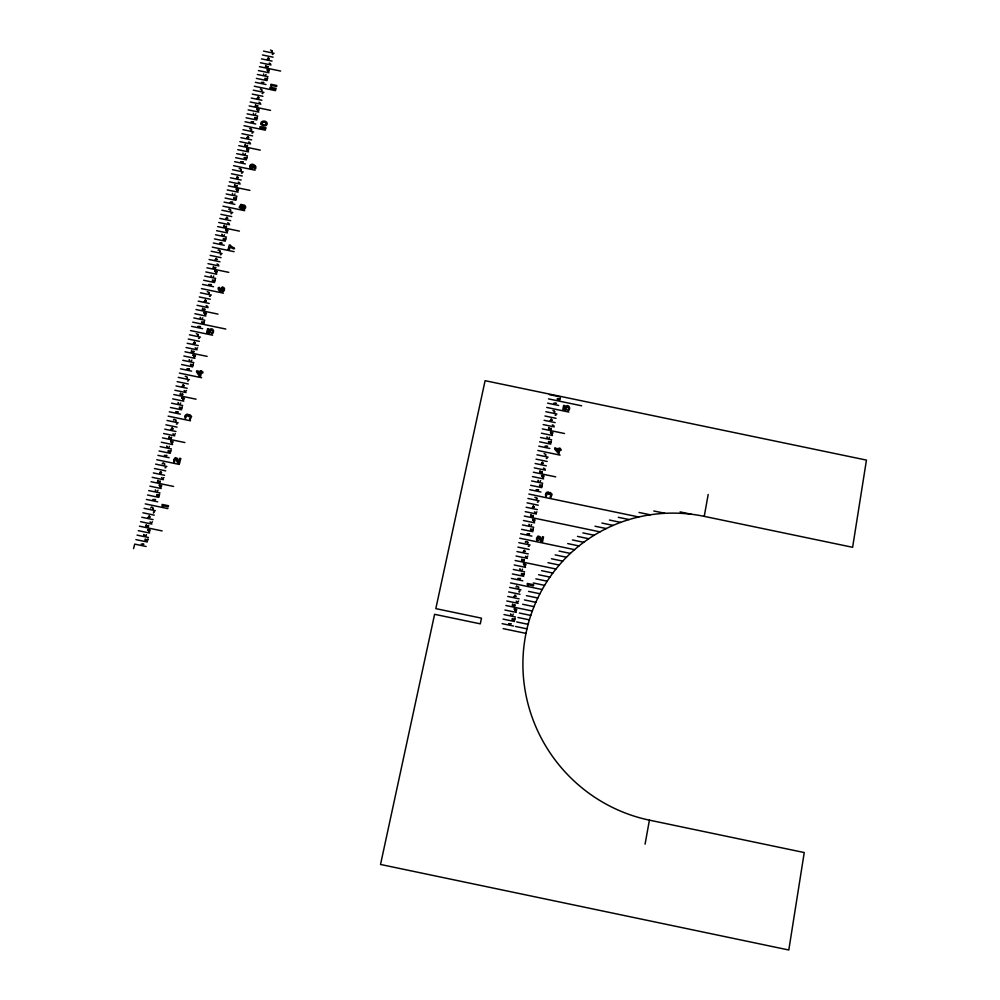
<?xml version="1.0" encoding="UTF-8"?>
<svg xmlns="http://www.w3.org/2000/svg" width="1000" height="1000" viewBox="0 0 1000 1000"><rect width="100%" height="100%" fill="white"/><g stroke="black" fill="none" stroke-linecap="round" stroke-linejoin="round"><path stroke-width="1.5" d="M204.55 309.075L204.45 310.312L205.012 309.15M513.263 614.075L512.8 615.138M522.513 569.113L522.05 570.025M519.163 592.238L519.288 591.613M531.638 524.562L531.163 525.513M146.45 534.725L145.925 535.712M247.125 145.287L247.05 146.438L247.562 145.512M236.675 185.487L236.588 186.663L237.125 185.662M518.6 601L517.688 602.112L516.138 601.15M215.85 267.512L215.325 268.562L215.387 267.362M527.788 556.125L526.912 557.175L525.388 556.312M516.1 587.137L516.425 586.337M540.65 480.65L540.175 481.538M226.55 226.312L226.012 227.375L226.1 226.163M158.025 490.213L157.487 491.188M536.862 511.8L536.438 512.625M169.438 446.3L168.938 447.188M525.3 542.337L525.575 541.65M549.55 437.262L549.087 438.113M152.475 521.788L151.475 522.863L150.013 521.95M163.975 477.525L162.987 478.488L161.513 477.537M150.662 508.038L151.65 506.987L153.138 507.95A1.863 1.775 -27.5 0 1 153.15 509L152.713 508.862M180.712 402.975L180.225 403.762M175.35 433.675L174.425 434.663L172.938 433.812M162.162 463.812L163.175 462.8L164.625 463.75A1.85 1.75 -24 0 1 164.638 464.787L164.2 464.65M191.863 360.062L191.325 360.913M186.55 390.513L185.512 391.4L184.137 390.475M253.388 113.275L253.575 114.138M645.075 844.15L649.412 820.15A156.675 152.425 53 0 1 525.363 636.625A156.675 152.425 53 0 1 704.237 516.362L852.625 547.3L866.45 460.1L485.1 380.688L435.825 608.625L481.475 618.162L480.288 623.85L434.6 614.312L380.525 864.463L788.8 950L804.25 852.55L649.412 820.15M704.237 516.362L708.188 494.462M257.875 105.838L257.4 106.688L257.45 105.538M197.625 347.825L196.637 348.675L195.263 347.8M173.525 420.125L173.875 419.45M564.75 405.637C564.2 414.438 564.812 402.475 568.987 406.425C570.388 407.887 569.275 411.662 567.55 410.175C569.312 408.675 568.15 406 566.75 407M549.163 494.5C547.137 492.625 547.1 494 546.112 496.45A3.25 3.175 17.7 0 1 545.575 494M508.6 623.625L511.213 623.8L509.162 624.15M517.888 578.413L520.487 578.575L518.438 578.938M527.05 533.763L529.637 533.938L527.612 534.275M536.112 489.688L538.688 489.85L536.663 490.2M545.05 446.15L547.6 446.325L545.6 446.662M553.875 403.175L556.425 403.338L554.425 403.675M512.825 605.3L512.638 603.95L512.288 605.638L513.675 605.538M514.8 595.675L514.062 597.013L514.938 595.062M522.062 560.312L521.875 558.975L521.538 560.638L522.913 560.55M524.012 550.812L523.275 552.137L524.15 550.212M531.188 515.9L531 514.575L530.662 516.225L532.025 516.125M533.112 506.512L532.388 507.825L533.237 505.925M540.188 472.038L540 470.737L539.663 472.362L541.025 472.275M542.1 462.775L541.375 464.062L542.225 462.188M549.087 428.738L548.888 427.45L548.562 429.05L549.913 428.963M550.962 419.588L550.25 420.85L551.087 419M518.175 587.987L518.638 588.088A1.825 1.812 21.8 0 0 518.6 587L516.575 586.2M527.362 543.175L527.812 543.325A1.812 1.787 17.6 0 0 527.775 542.25M536.425 498.988L536.875 499.125A1.8 1.762 15.7 0 0 536.838 498.075M545.375 455.387L545.825 455.475A1.8 1.75 14.7 0 0 545.775 454.438L544.125 453.525M554.212 412.238L554.663 412.375A1.787 1.725 14.1 0 0 554.612 411.35M514.25 619.763L515.013 618.362L514.6 620.413A1.6 1.587 31.8 0 1 513.875 620.075L513.362 619.113M523.5 574.6L524.25 573.225L523.837 575.237A1.587 1.575 21.3 0 1 523.125 574.9L522.612 573.95M532.625 530.013L533.375 528.65L532.962 530.638A1.575 1.55 17.8 0 1 532.25 530.312L531.725 529.2M541.638 485.988L542.388 484.637L541.975 486.613A1.575 1.538 16 0 1 541.263 486.275L540.725 485.05M550.538 442.5L551.275 441.175L550.875 443.125A1.562 1.512 15 0 1 550.175 442.8L549.637 441.637M559.325 399.575L560.062 398.263L559.663 400.188M268.075 66.612L267.575 67.45L267.663 66.325M202.838 317.838L202.375 318.525M213.713 276L213.2 276.737M263.625 73.938L263.812 74.787M522 573.538L521.65 574.788A1.65 1.625 21 0 1 521.475 573.65L521.562 573.375M208.762 328.85C207.775 337.375 209.137 325.613 213.025 329.663C214.35 331.213 212.938 334.8 211.363 333.338C213.113 331.8 212.338 329.212 210.688 330.213M188.612 416.613C186.625 414.75 186.537 416.1 185.438 418.525A3.287 3.125 -19.8 0 1 185.025 416.1M141.263 544.087L143.9 544.263L141.8 544.612M152.887 499.438L155.512 499.613L153.425 499.963M164.363 455.35L166.962 455.525L164.9 455.863M175.688 411.825L178.275 412L176.225 412.325M186.875 368.837L189.45 369.012L187.4 369.338M197.925 326.388L200.475 326.562L198.45 326.875M208.837 284.462L211.375 284.637L209.363 284.95M219.613 243.05L222.138 243.225L219.788 243.463M230.263 202.138L232.763 202.325L230.425 202.55M240.775 161.737L243.263 161.912L240.95 162.138M251.163 121.812L253.637 121.988L251.337 122.225M261.425 82.375L263.888 82.55L261.6 82.775M146.45 526L146.325 524.663L145.887 526.325L147.3 526.225M148.925 516.487L148.1 517.812L149.088 515.887M158 481.575L157.875 480.25L157.45 481.9L158.85 481.8M160.45 472.188L159.637 473.488L160.613 471.587M169.412 437.713L169.288 436.4L168.875 438.025L170.25 437.938M171.825 428.438L171.025 429.725L171.988 427.863M180.688 394.4L180.562 393.113L180.138 394.712L181.525 394.625M183.062 385.25L182.275 386.525L183.225 384.675M191.812 351.637L191.688 350.363L191.275 351.938L192.638 351.863M194.163 342.6L193.375 343.85L194.325 342.025M202.8 309.4L202.675 308.137L202.262 309.7L203.625 309.613M205.125 300.475L204.35 301.712L205.275 299.9M213.65 267.675L213.525 266.438L213.125 267.975L214.475 267.9M215.95 258.863L215.175 260.087L216.1 258.3M224.375 226.475L224.25 225.25L223.85 226.775L225.188 226.688M226.637 217.763L225.875 218.975L226.8 217.213M234.963 185.775L234.838 184.562L234.438 186.062L235.775 185.987M237.2 177.175L236.45 178.363L237.35 176.625M245.425 145.562L245.3 144.362L244.913 145.85L246.238 145.775M247.638 137.062L246.887 138.238L247.787 136.525M255.763 105.838L255.662 104.663L255.25 106.125L256.562 106.05M257.95 97.438L257.2 98.6L258.1 96.912M265.975 66.588L265.837 65.412L265.462 66.862L266.775 66.8M268.137 58.288L267.4 59.438L268.275 57.763M175.55 421.012L175.987 421.15A1.825 1.737 -20.7 0 0 176 420.112L174.037 419.325M197.812 335.35L198.25 335.487A1.8 1.7 -15.1 0 0 198.263 334.475L196.312 333.713M208.725 293.363L209.175 293.45A1.787 1.675 -12.7 0 0 209.175 292.45L207.25 291.688M219.513 251.838L219.963 251.938A1.775 1.663 -10.7 0 0 219.963 250.938M230.175 210.825L230.613 210.925A1.762 1.638 -8.9 0 0 230.625 209.95M240.712 170.325L241.15 170.413A1.75 1.625 -7.3 0 0 241.15 169.45M251.112 130.3L251.55 130.387A1.737 1.6 -5.9 0 0 251.55 129.438M261.388 90.763L261.825 90.85A1.725 1.587 -4.7 0 0 261.812 89.9M271.537 51.688L271.975 51.775A1.713 1.562 -3.6 0 0 271.962 50.85M147.162 540.288L148 538.913L147.475 540.925A1.638 1.55 -30 0 1 146.762 540.588L146.275 539.462M158.737 495.688L159.562 494.325L159.05 496.325A1.613 1.538 -26.3 0 1 158.338 495.988L157.85 494.75M170.162 451.65L170.987 450.312L170.475 452.287A1.6 1.525 -22.8 0 1 169.775 451.95L169.3 450.85M181.45 408.175L182.262 406.85L181.762 408.8A1.587 1.512 -19.5 0 1 181.062 408.462L180.588 407.337M192.6 365.238L193.4 363.925L192.9 365.85M203.6 322.837L204.4 321.55L203.912 323.45M214.475 280.963L215.263 279.688L214.775 281.562M225.2 239.6L225.987 238.337L225.512 240.188M235.812 198.738L236.588 197.5L236.112 199.325M246.287 158.375L247.062 157.15L246.588 158.963M256.637 118.5L257.4 117.287L256.938 119.075M266.863 79.112L267.625 77.912L267.162 79.675M133.55 548.6L134.725 544.1L146.113 546.487M548.6 441.4L548.575 441.5A1.613 1.562 14.9 0 0 548.725 442.675L549.087 442.362M254.75 117.638L254.75 117.613A1.562 1.438 -5.4 0 0 254.875 118.65L255.275 118.45M244.387 157.513L244.4 157.463A1.575 1.45 -6.7 0 0 244.513 158.525L244.913 158.325M233.9 197.862L233.925 197.787A1.587 1.475 -8.2 0 0 234.025 198.9L234.425 198.688M212.537 280.062L212.575 279.938A1.613 1.512 -11.9 0 0 212.662 281.125L213.05 280.863M266.075 74.45L265.637 75.088M255.85 113.825L255.375 114.475M245.5 153.637L245.025 154.3M235.025 193.95L234.537 194.613M224.425 234.75L223.962 235.4M539.7 484.85L539.675 484.95A1.625 1.587 15.9 0 0 539.812 486.163L540.15 485.788M223.312 238.612L223.287 238.688A1.587 1.487 -9.9 0 0 223.4 239.762L223.812 239.537M557.4 398.5L557.388 398.525A1.6 1.55 14.3 0 0 557.525 399.738L557.888 399.425M179.562 407.025L179.525 407.125A1.65 1.562 -19.6 0 0 179.6 408.35M201.7 321.788L201.7 321.812A1.613 1.525 -14.2 0 0 201.775 323L202.162 322.713M168.275 450.475L168.188 450.725A1.663 1.575 -22.8 0 0 168.3 451.838L168.663 451.463M530.688 528.812L530.638 528.987A1.638 1.6 17.6 0 0 530.788 530.2L531.1 529.75M512.737 618.688L512.4 619.95A1.65 1.65 31.5 0 1 512.225 618.8L512.312 618.5M190.712 364.125L190.65 364.3A1.625 1.538 -16.7 0 0 190.763 365.412L191.137 365.112M145.287 539.012L145.175 539.312A1.688 1.613 -30.1 0 0 145.275 540.475L145.612 540.025M156.862 494.45L156.788 494.613A1.675 1.587 -26.3 0 0 156.862 495.875L157.225 495.5M565.938 409.738L566.225 409.175A2.963 2.85 15.7 0 1 566.562 406.962M565.75 410.125L562.85 409.387L563.663 405.4L564.538 405.6M153.663 512.463L153.475 513.112M210.075 332.337L209.587 333.212L206.65 332.55L207.675 328.612L208.487 328.787M145.75 535.262L145.625 535.9M549.438 493.9C552.75 493.038 549.15 497.4 550.525 497.512M188.912 416.012C192.25 415.075 188.538 419.55 189.825 419.575M551.013 497.175L552.1 494.263L550.212 492.463M525.75 541.475L527.737 542.263M511.188 614.562L510.812 614.837A1.312 1.312 28.3 0 1 510.6 613.837M534.825 497.3L536.8 498.088M520.45 569.462L520.075 569.738A1.312 1.288 19.7 0 1 519.862 568.737M529.6 524.938L529.225 525.2A1.3 1.275 16.8 0 1 529.012 524.212M538.625 480.962L538.25 481.225A1.288 1.262 15.3 0 1 538.038 480.25M547.537 437.55L547.163 437.8A1.288 1.25 14.5 0 1 546.95 436.85M519.1 591.125L520.025 591.075M528.275 546.325L529.175 546.263M190.212 419.338L191.588 416.438L189.75 414.6M144.338 535.15L143.938 535.413A1.338 1.275 -29.7 0 1 143.775 534.425M537.337 502.088L538.225 502.025M155.925 490.613L155.525 490.875A1.325 1.262 -26 0 1 155.363 489.888M546.287 458.413L547.15 458.338M185.225 376.262L187.162 377.038A1.812 1.713 -17.7 0 1 187.175 378.05M167.362 446.637L166.975 446.9A1.312 1.25 -22.6 0 1 166.812 445.925M555.125 415.275L555.988 415.2M178.663 403.212L178.275 403.475A1.312 1.238 -19.4 0 1 178.1 402.512M189.812 360.337L189.425 360.588A1.3 1.225 -16.6 0 1 189.262 359.637M200.825 317.987L200.45 318.238A1.288 1.212 -14 0 1 200.275 317.3M222.312 234.95L222.1 235.087A1.262 1.188 -9.9 0 1 221.912 234.188M153.488 512.013L154.388 511.938M164.975 467.762L165.85 467.688M176.312 424.087L177.188 424.012M187.512 380.95L188.363 380.863M198.575 338.35L199.425 338.275M209.5 296.275L210.338 296.2M220.3 254.725L221.1 254.65M230.95 213.688L231.75 213.6M241.488 173.137L242.25 173.05M251.887 133.088L252.65 133M262.162 93.513L262.925 93.425M272.312 54.413L273.05 54.325M537.95 540.312L537.062 540.812A4.1 4.025 20.3 0 1 536.625 538L538.088 536.025L540.212 536.862A3.013 2.963 19.5 0 1 540.375 537.275L540.375 537.3A3.688 3.625 19.4 0 1 540.487 537.913L540.575 538.612M265.5 79.05L265.113 79.25A1.55 1.425 -4.2 0 1 264.988 78.25M189.25 414.663L188.425 415.087A3.262 3.1 -20 0 0 187.862 414.575M549.65 492.537L548.962 492.912A3.225 3.15 17.3 0 0 548.312 492.438M536.1 512.788L534.438 511.863M240.787 204.613L239.188 207.262L241.012 208.85A2.675 2.487 -8.2 0 0 241.637 208.6M207.775 306.462L206.213 305.613M545.087 468.975L543.438 468.1M218.562 264.788L217.037 263.95M553.9 425.712L552.325 424.888M552.962 410.45L554.575 411.362M229.2 223.637L227.725 222.75M239.775 182.963L238.287 182.087M250.15 142.8L248.713 141.925M260.425 103.112L259.025 102.25M270.613 63.9L269.212 63.05M270.512 50L271.938 50.862M162.787 506.525L163.512 505.825L168.238 506.85L168.525 505.75L162.188 504.425L161.95 505.325A1.725 1.65 -27.1 0 1 162.413 506.45L162.5 506.475M528.112 585.575L528.737 584.85L533.475 585.875L533.7 584.763L527.35 583.438L527.175 584.338A1.7 1.688 24.2 0 1 527.675 585.487L527.95 585.538M263.488 51.1L274.088 53.288M262.475 54.975L273.075 57.175M261.462 58.875L272.062 61.075M260.45 62.763L271.05 64.963M259.425 66.662L280.663 71.075M258.4 70.575L269.025 72.775M257.387 74.475L268.012 76.688M256.363 78.388L267 80.6M255.338 82.312L265.988 84.525M254.312 86.237L275.613 90.662M253.287 90.162L263.938 92.375M252.262 94.1L262.925 96.312M251.238 98.038L261.9 100.25M250.2 101.975L260.875 104.188M249.175 105.925L270.538 110.363M248.137 109.875L258.825 112.1M247.113 113.837L257.8 116.05M246.075 117.788L256.775 120.013M245.037 121.762L255.738 123.987M244 125.725L265.425 130.188M242.963 129.7L253.675 131.938M241.925 133.688L252.65 135.912M240.875 137.675L251.612 139.9M239.838 141.662L250.575 143.887M238.8 145.662L260.287 150.125M237.75 149.662L248.5 151.888M236.7 153.663L247.463 155.9M235.662 157.675L246.425 159.913M234.613 161.688L245.375 163.925M233.562 165.7L255.113 170.188M232.512 169.725L243.287 171.975M231.45 173.762L242.25 176M230.4 177.787L241.2 180.037M229.35 181.825L240.15 184.075M228.287 185.875L249.913 190.375M227.237 189.925L238.05 192.175M226.175 193.975L237 196.225M225.113 198.038L235.95 200.287M224.05 202.1L234.887 204.35M222.987 206.163L244.675 210.675M221.925 210.238L232.775 212.5M220.863 214.325L231.713 216.575M219.8 218.4L230.662 220.662M218.725 222.488L229.6 224.75M217.662 226.588L239.412 231.112M216.588 230.688L227.475 232.95M215.512 234.788L226.4 237.05M214.438 238.9L225.338 241.163M230.438 245.15L229.325 244.9L228.125 249.575L229.2 249.788L230.413 246.887M213.363 243.012L224.275 245.275M212.288 247.125L234.112 251.675M211.213 251.25L222.125 253.525M210.138 255.387L221.062 257.65M209.062 259.513L219.988 261.788M207.975 263.65L218.912 265.938M206.887 267.8L228.775 272.35M205.812 271.95L216.762 274.225M204.725 276.1L215.675 278.387M203.637 280.262L214.6 282.55M202.55 284.425L213.525 286.712M201.462 288.6L223.412 293.163M200.375 292.775L211.35 295.062M199.275 296.95L210.275 299.237M198.188 301.137L209.188 303.425M197.087 305.325L208.1 307.625M196 309.525L218.012 314.113M194.9 313.725L205.912 316.025M193.8 317.938L204.825 320.225M549.362 394.625L560.413 396.925M192.7 322.15L225.8 329.038M548.488 398.888L581.65 405.8M191.6 326.362L202.638 328.663M547.6 403.162L558.663 405.462M190.5 330.588L212.587 335.188M546.725 407.438L568.862 412.05M189.387 334.812L200.438 337.113M545.837 411.712L556.912 414.025M188.287 339.038L199.35 341.35M544.95 416L556.038 418.312M187.175 343.275L198.25 345.588M544.075 420.288L555.163 422.6M186.075 347.525L197.138 349.825M543.188 424.588L554.275 426.9M184.963 351.775L207.125 356.388M542.3 428.888L564.5 433.512M183.85 356.025L194.938 358.338M541.413 433.2L552.513 435.513M182.738 360.288L193.825 362.6M540.513 437.512L551.638 439.825M181.625 364.55L192.725 366.863M539.625 441.825L550.75 444.15M180.512 368.812L191.612 371.138M538.737 446.15L549.862 448.475M179.387 373.1L201.625 377.725M537.837 450.475L560.112 455.125M178.275 377.375L189.4 379.688M536.95 454.812L548.088 457.137M177.15 381.662L188.287 383.975M536.05 459.15L547.2 461.475M176.038 385.95L187.162 388.275M535.15 463.5L546.312 465.825M174.913 390.25L186.05 392.575M534.263 467.85L545.425 470.175M173.787 394.55L196.088 399.2M533.362 472.212L555.7 476.863M172.662 398.862L183.812 401.188M532.463 476.575L543.638 478.9M171.537 403.175L182.7 405.5M531.562 480.938L542.737 483.263M680.075 511.9L691.263 514.237M170.413 407.488L181.575 409.812M530.65 485.312L541.85 487.638M653.787 510.988L665 513.312M169.275 411.812L180.45 414.137M529.75 489.688L540.95 492.025M639.012 512.463L650.212 514.8M168.15 416.138L190.512 420.8M528.85 494.075L638.75 516.987M167.013 420.475L178.212 422.812M527.938 498.462L539.15 500.8M618.325 517.312L629.1 519.55M165.888 424.812L177.075 427.15M527.038 502.85L538.25 505.2M609.438 520.037L620.662 522.375M164.75 429.162L175.95 431.5M526.125 507.25L537.35 509.6M601.888 523.05L613.112 525.4M163.612 433.512L174.825 435.85M525.212 511.662L536.45 514M595.025 526.225L606.263 528.562M162.475 437.875L184.913 442.55M524.312 516.075L599.975 531.85M161.337 442.238L172.562 444.575M523.4 520.487L534.65 522.837M582.9 532.9L594.163 535.25M160.188 446.6L171.425 448.938M522.487 524.913L533.737 527.263M577.5 536.388L588.75 538.737M159.05 450.975L170.287 453.312M521.575 529.338L532.837 531.688M572.45 539.95L583.713 542.3M157.912 455.35L169.15 457.7M520.65 533.775L531.925 536.125M567.712 543.587L578.987 545.95M156.762 459.738L179.275 464.425M519.738 538.212L574.55 549.65M155.612 464.125L166.875 466.475M518.825 542.663L530.112 545.013M559.087 551.062L570.375 553.413M154.462 468.525L165.738 470.875M517.9 547.112L529.2 549.462M555.15 554.888L566.45 557.238M153.312 472.925L164.6 475.275M516.987 551.562L528.288 553.925M551.45 558.763L562.75 561.112M152.162 477.325L163.45 479.688M516.062 556.025L527.375 558.387M547.95 562.688L559.263 565.05M151.012 481.737L173.6 486.45M515.138 560.5L555.962 569.012M149.863 486.163L161.163 488.512M514.212 564.975L525.538 567.337M541.538 570.675L552.863 573.038M148.7 490.588L160.012 492.938M513.288 569.45L524.625 571.812M538.612 574.738L549.938 577.1M147.55 495.012L158.863 497.375M512.362 573.938L523.7 576.3M535.85 578.837L547.188 581.2M146.387 499.45L157.713 501.812M511.438 578.425L522.788 580.8M533.263 582.987L544.6 585.35M145.238 503.888L167.887 508.612M510.513 582.925L542.188 589.538M144.075 508.338L155.4 510.7M509.588 587.425L520.938 589.8M528.55 591.388L539.913 593.763M142.912 512.788L154.25 515.15M508.65 591.938L520.025 594.312M526.425 595.65L537.8 598.013M141.738 517.238L153.088 519.612M507.725 596.45L519.1 598.825M524.45 599.938L535.825 602.312M140.575 521.7L151.938 524.075M506.788 600.975L518.175 603.35M522.612 604.275L534 606.65M139.412 526.175L162.138 530.913M505.863 605.5L532.312 611.025M138.238 530.65L149.613 533.025M504.925 610.025L516.312 612.4M519.375 613.05L530.775 615.425M137.075 535.125L148.45 537.5M503.988 614.562L515.388 616.95M517.962 617.487L529.362 619.862M135.9 539.612L147.287 541.987M503.05 619.1L514.462 621.487M516.688 621.95L528.1 624.338M502.113 623.65L513.525 626.038M515.55 626.462L526.975 628.85M503.125 628.625L525.975 633.387M172.587 428.512L172.613 428.537A3.938 3.738 -21 0 0 172.963 428.775M266.5 79.362L266.025 78.338M256.25 118.75L255.8 117.725M558.95 399.837L558.438 398.738M245.9 158.625L245.438 157.637M235.425 198.988L234.963 197.95M224.812 239.85L224.35 238.8M214.075 281.212L213.612 280.15M203.2 323.1L202.738 322.013M192.138 365.45L191.737 364.45M244.438 206.375C243.337 204.075 241.15 209.387 244.062 208.3A1.425 1.325 -8.1 0 0 244.288 207.938A2.275 2.125 -8.1 0 0 244.525 206.35M538.075 540.237C536.65 539.8 538.688 535.175 539.375 538.2M523.775 559.788L523.787 561.275L524.275 559.862M514.55 604.763L514.562 606.275L515.037 604.763M541.888 471.55L541.9 472.987L542.375 471.625M532.888 515.4L532.9 516.85L533.387 515.475M255.512 166.375C253.35 162.4 248.412 164.425 249.85 167.812A1.775 1.65 -6.7 0 0 252.537 168.325M148.212 525.487L148.15 526.962L148.713 525.538M550.775 428.275L550.775 429.663L551.263 428.35M159.775 481.1L159.7 482.525L160.263 481.15M260.9 123.85C260.075 120.688 266.05 119.913 267.125 122.963A2.462 2.275 -5.1 0 1 265.7 125.675M182.438 393.963L182.362 395.337L182.913 394.075M171.175 437.262L171.1 438.65L171.663 437.35M193.562 351.225L193.475 352.562L194.025 351.312M177.75 460.138L177.712 459.6A3.738 3.562 -23.2 0 0 177.625 458.875A3.05 2.9 -23.2 0 0 177.488 458.438L175.362 457.612L173.812 459.487A4.15 3.95 -23.1 0 0 174.088 462.35C174.938 462.575 175.125 456.475 176.562 459.762A4.338 4.138 -23 0 0 177.688 462.625M224.475 288.95C225.125 291.812 220.438 293.538 218.463 289.7A3.875 3.65 -11.8 0 1 218.2 288.525A4.675 4.387 -11.8 0 1 218.3 287.613L219.488 287.425A3.188 2.988 -11.8 0 0 219.412 289.075A3.125 2.938 -11.8 0 0 220.5 290.462L220.5 290.462M265.6 125.475A3.613 3.337 -5.1 0 1 260.863 123.938M252.587 168.35A3.413 3.162 -6.7 0 0 253.45 166.3A4.275 3.962 -6.8 0 0 253.5 165.613L253.612 165.688A3.9 3.613 -6.7 0 1 253.888 165.925A2.562 2.375 -6.7 0 1 254.188 166.238M254.363 166.112A2.637 2.45 -6.7 0 1 254.737 166.938M254.587 166.962A3.175 2.95 -6.7 0 1 254.525 168.425L255.613 168.762A4.375 4.062 -6.7 0 0 255.613 166.337M240.775 204.45A1.9 1.762 -8.2 0 1 242.488 205.287M242.438 205.087A2.4 2.237 -8.1 0 1 245.362 206.137A2.4 2.237 -8.1 0 1 244.6 209.013A2.4 2.237 -8.1 0 1 241.475 208.762M230.688 247.15A8.95 8.363 -9.4 0 0 232.425 248.337C235.225 250 235.062 247.45 232.875 247.35A9.688 9.062 -9.3 0 1 231.825 246.663A6.438 6.025 -9.5 0 1 230.987 245.912M220.712 289.125A2.45 2.3 -11.8 0 1 222.237 287.238M224.45 288.95A2.163 2.037 -11.8 0 0 223.812 287.6A1.75 1.638 -11.8 0 0 222.275 287.3M210.162 332.312A2.988 2.812 -14.1 0 1 210.525 330.15M185.212 416.112A2.013 1.913 -19.8 0 1 187.95 414.338M178.025 461.037A3.15 3 -23 0 0 178.3 461.463A3.062 2.925 -23 0 0 178.762 461.9L179.688 458.288L180.812 458.512L179.537 463.475A4.263 4.062 -23 0 1 178.612 463.175A3.775 3.6 -23 0 1 177.75 462.575M149.188 516.75A3.375 3.212 -28 0 0 149.537 517.038A3.837 3.65 -27.9 0 0 149.95 517.3M150.075 516.825A4.013 3.812 -27.9 0 1 149.713 516.575A2.725 2.6 -28 0 1 149.312 516.225M160.712 472.45A3.337 3.175 -24.4 0 0 161.062 472.738A3.8 3.613 -24.3 0 0 161.475 472.987M161.588 472.512A3.975 3.775 -24.3 0 1 161.238 472.275L161.213 472.262A2.7 2.575 -24.4 0 1 160.837 471.925M172.438 428.988A3.312 3.15 -21 0 1 172.087 428.7M172.85 429.237A3.775 3.575 -21 0 1 172.438 428.988M172.587 428.512A2.675 2.55 -21.1 0 1 172.213 428.188M183.325 385.513A3.287 3.113 -18 0 0 183.675 385.788A3.738 3.538 -18 0 0 184.088 386.025M184.2 385.575A3.912 3.7 -17.9 0 1 183.85 385.337L183.825 385.325A2.662 2.512 -18 0 1 183.45 385M194.425 342.85A3.262 3.075 -15.3 0 0 194.775 343.125A3.713 3.5 -15.3 0 0 195.175 343.363M195.287 342.912A3.875 3.663 -15.2 0 1 194.938 342.688L194.913 342.675A2.637 2.487 -15.3 0 1 194.55 342.35M205.387 300.725A3.237 3.038 -12.9 0 0 205.725 300.988A3.688 3.462 -12.9 0 0 206.125 301.238M206.238 300.788A3.85 3.613 -12.9 0 1 205.888 300.562L205.863 300.538A2.625 2.462 -13 0 1 205.5 300.225M211.325 276.413A1.275 1.2 -11.8 0 1 211.163 275.487M216.213 259.113A3.212 3.013 -10.9 0 0 216.55 259.387A3.663 3.425 -10.8 0 0 216.95 259.625M217.062 259.175A3.825 3.575 -10.8 0 1 216.713 258.95A2.6 2.438 -10.9 0 1 216.325 258.625M218 250.162A1.288 1.212 -10.7 0 1 219.762 250.987M226.9 218.012A3.275 3.05 -9 0 0 227.237 218.275A3.625 3.375 -9 0 0 227.638 218.512M227.738 218.075A3.8 3.538 -9 0 1 227.4 217.862A2.587 2.413 -9 0 1 227.013 217.525M228.663 209.175A1.288 1.2 -8.9 0 1 230.413 209.988M232.688 194.3A1.262 1.175 -8.2 0 1 232.525 193.388M237.463 177.413A3.25 3.013 -7.4 0 0 237.8 177.675A3.6 3.337 -7.4 0 0 238.2 177.913M238.3 177.488A3.775 3.5 -7.4 0 1 237.963 177.262A2.562 2.375 -7.4 0 1 237.575 176.938M239.2 168.675A1.275 1.188 -7.3 0 1 240.95 169.488M243.188 153.988A1.25 1.163 -6.7 0 1 243.012 153.088M247.9 137.3A3.225 2.975 -6 0 0 248.238 137.562A3.575 3.3 -6 0 0 248.625 137.8M248.725 137.375A3.75 3.462 -6 0 1 248.388 137.15A2.55 2.35 -6 0 1 248.012 136.825M249.613 128.675A1.262 1.163 -5.9 0 1 251.35 129.475M258.2 97.675A3.113 2.862 -4.8 0 0 258.538 97.938A3.562 3.275 -4.8 0 0 258.925 98.162M259.037 97.737A3.275 3.013 -4.8 0 1 258.325 97.238M260.325 89.062A1.262 1.15 -4.7 0 1 261.625 89.95M268.387 58.525A3.188 2.913 -3.7 0 0 268.725 58.788A3.525 3.225 -3.7 0 0 269.113 59.013M269.212 58.6A3.7 3.375 -3.7 0 1 268.875 58.375A2.512 2.3 -3.7 0 1 268.512 58.087M545.775 494.012A1.988 1.938 17.5 0 1 548.4 492.2M540.8 539.388A3.025 2.975 20.7 0 0 541.663 540.35L542.4 536.7L543.538 536.938L542.513 541.95A4.2 4.125 20.7 0 1 541.575 541.65A3.725 3.663 20.7 0 1 540.688 541.038A4.275 4.2 20.8 0 1 539.375 538.2M515.075 595.938A3.312 3.275 23.4 0 0 515.45 596.225A3.762 3.738 23.4 0 0 515.875 596.487M515.962 596.013A3.938 3.9 23.4 0 1 515.6 595.763A2.675 2.65 23.3 0 1 515.188 595.4M524.288 551.075A3.287 3.237 18.3 0 0 524.65 551.362A3.738 3.688 18.4 0 0 525.075 551.613M525.163 551.138A3.912 3.85 18.4 0 1 524.8 550.9A2.662 2.625 18.3 0 1 524.388 550.55M533.387 506.775A3.262 3.2 16.2 0 0 533.75 507.062A3.725 3.638 16.2 0 0 534.163 507.312M534.25 506.85A3.887 3.8 16.3 0 1 533.888 506.6A2.65 2.587 16.2 0 1 533.488 506.25M542.362 463.038A3.25 3.162 15.1 0 0 542.725 463.312A3.7 3.6 15.1 0 0 543.138 463.562M543.225 463.1A3.862 3.762 15.1 0 1 542.875 462.863A2.625 2.562 15 0 1 542.463 462.512M551.237 419.837A3.225 3.125 14.3 0 0 551.587 420.112A3.675 3.55 14.4 0 0 552 420.363M552.087 419.913A3.837 3.713 14.4 0 1 551.737 419.675A2.612 2.525 14.3 0 1 551.325 419.325M221.65 289.925C224.213 292.512 222.725 285.188 221.65 289.925M266.087 123.575C265.025 127.413 258.75 122.2 264.363 122.125A3.513 3.237 -5.2 0 1 265.15 122.375L266.087 123.612M241.6 206.262C241.125 210.45 239.4 204.613 241.6 206.262M252.4 166.125C251.537 170.637 249.8 163.637 252.4 166.125M554.95 448.1L554.738 449.162L558.938 453.938L559.7 450.2L560.962 450.462L561.175 449.4L559.913 449.137L560.1 448.237L559.1 448.038L558.913 448.925L554.95 448.1M558.7 449.988L558.212 452.35L556.2 449.462L558.7 449.988M514.237 608.95L515.862 611.375L516.788 609.475L514.237 608.95M523.475 563.913L525.087 566.312L526 564.438L523.475 563.913M532.587 519.462L534.188 521.825L535.1 519.975L532.587 519.462M541.587 475.562L543.188 477.9L544.087 476.075L541.587 475.562M550.475 432.212L552.062 434.525L552.962 432.725L550.475 432.212M515.763 609.725L515.562 610.712L514.75 609.513L515.763 609.725M524.987 564.688L524.788 565.662L523.975 564.475L524.987 564.688M534.1 520.225L533.9 521.188L533.088 520.013L534.1 520.225M543.088 476.312L542.9 477.262L542.087 476.112L543.088 476.312M551.975 432.962L551.775 433.9L550.975 432.75L551.975 432.962M271.4 88.45L270.35 88.987A1.613 1.475 -4.3 0 0 269.962 87.963L270.138 87.2L276.087 88.438L275.837 89.412L271.4 88.45M272.15 85.55L271.112 86.088A1.825 1.675 -4.2 0 0 271.038 85.55A1.45 1.338 -4.2 0 0 270.675 85.087L270.887 84.288L276.837 85.525L276.588 86.5L272.15 85.55M261.312 127.875L260.275 128.425A1.625 1.5 -5.5 0 0 259.875 127.375L260.05 126.613L266.05 127.85L265.788 128.837L261.312 127.875M200.45 372.65L199.85 374.975L197.963 372.125L200.45 372.65M200.95 370.725L200.712 371.6L196.762 370.775L196.488 371.825L199.488 376.35L200.5 376.55L201.45 372.863L202.712 373.125L202.975 372.075L200.95 370.725M147.688 529.6L149.2 532L150.225 530.125L147.688 529.6M159.25 485.138L160.75 487.512L161.775 485.662L159.25 485.138M170.65 441.225L172.15 443.575L173.162 441.75L170.65 441.225M181.925 397.875L183.412 400.2L184.412 398.4L181.925 397.875M193.05 355.062L194.525 357.362L195.525 355.588L193.05 355.062M204.037 312.787L205.512 315.062L206.488 313.3L204.037 312.787M214.887 271.038L216.35 273.275L217.325 271.55L214.887 271.038M225.6 229.788L227.062 232.013L228.038 230.3L225.6 229.788M236.188 189.05L237.65 191.25L238.6 189.55L236.188 189.05M246.65 148.8C247.55 153.488 250.837 147.475 246.65 148.8M256.975 109.038C257.887 113.663 261.137 107.725 256.975 109.038M267.188 69.763C268.1 74.325 271.312 68.45 267.188 69.763M149.188 530.375L148.938 531.35L148.175 530.163L149.188 530.375M160.738 485.9L160.487 486.863L159.725 485.688L160.738 485.9M172.138 441.987L171.887 442.938L171.137 441.775L172.138 441.987M183.4 398.625L183.15 399.562L182.4 398.425L183.4 398.625M194.513 355.812L194.275 356.737L193.525 355.6L194.513 355.812M205.487 313.525L205.25 314.438L204.513 313.325L205.487 313.525M216.337 271.762L216.1 272.663L215.35 271.562L216.337 271.762M227.037 230.512L226.812 231.4L226.075 230.312L227.037 230.512M237.625 189.762L237.387 190.65L236.65 189.562L237.625 189.762M248.075 149.512L247.85 150.387L247.113 149.312L248.075 149.512M258.4 109.738L258.175 110.6L257.438 109.55L258.4 109.738M268.6 70.45L268.375 71.3L267.65 70.25L268.6 70.45"/></g></svg>
